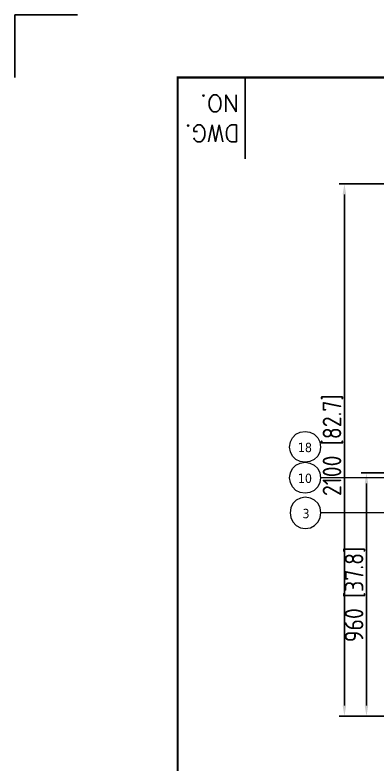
# Model space of a CAD drawing. Header units: millimetres. Extents: x 183355 to 194386, y -190559 to -183233.
# Drawn here: x 183355 to 184781, y -186188 to -183233 of the extents above; entities that cross this region are included whole.
import ezdxf

# ---------------------------------------------------------------- set-up
doc = ezdxf.new("R2010")
doc.units = ezdxf.units.MM
doc.header["$LTSCALE"] = 13
doc.layers.add('1', color=4, linetype='Continuous')
doc.layers.add('2', color=3, linetype='Continuous')
doc.layers.add('2细实线', color=3, linetype='Continuous', lineweight=20)
doc.layers.add('铁心', color=3, linetype='Continuous', lineweight=0)
doc.layers.add('paper', color=254, linetype='Continuous', plot=False)
doc.styles.add('ROMANS', font='romans.shx', dxfattribs={"bigfont": 'whgtxt.shx'})
doc.styles.get("Standard").update_dxf_attribs({"font": 'gbenor.shx', "bigfont": 'gbcbig.shx'})
doc.styles.add('Tahoma$001', font='tahoma.ttf', dxfattribs={"height": 2.159784})
doc.dimstyles.new('英寸 1-10', dxfattribs={"dimscale": 14, "dimtxt": 3.5, "dimasz": 2, "dimexe": 1.5, "dimexo": 0.5, "dimgap": 0.5, "dimtad": 1, "dimtoh": 1, "dimdec": 1, "dimdsep": 46, "dimtxsty": 'Standard', "dimcen": 2.5, "dimclrd": 3, "dimclre": 3, "dimclrt": 3, "dimadec": 0, "dimazin": 2, "dimtfac": 1, "dimtdec": 1, "dimtmove": 0, "dimatfit": 2, "dimfxl": 1, "dimarcsym": 0})

# ---------------------------------------------------------------- blocks, each defined once
blk = doc.blocks.new('*D84')
at = {"layer": '2细实线', "color": 3, "linetype": 'ByBlock', "lineweight": -2}
for p, q in [((185105.2, -185039), (184718.8, -185039)), ((184739.8, -185081), (184739.8, -185957)), ((184845.2, -185999), (184718.8, -185999))]:
    blk.add_line(p, q, dxfattribs=at)
at = {"layer": '2细实线', "color": 3, "linetype": 'ByBlock'}
for points in [[(184732.8, -185081), (184746.8, -185081), (184739.8, -185039)], [(184732.8, -185957), (184746.8, -185957), (184739.8, -185999)]]:
    blk.add_solid(points, dxfattribs=at)
at = {"layer": 'Defpoints', "color": 0, "linetype": 'ByBlock'}
for p in [(185112.2, -185039), (184739.8, -185999), (184852.2, -185999)]:
    blk.add_point(p, dxfattribs=at)
at = {"layer": '2细实线', "color": 3, "linetype": 'ByBlock', "insert": (184694.5, -185519), "char_height": 73.5, "attachment_point": 5, "rotation": 90}
blk.add_mtext('960 [37.8]', dxfattribs=at)
blk = doc.blocks.new('*D98')
at = {"layer": '2细实线', "color": 3, "linetype": 'ByBlock', "lineweight": -2}
for p, q in [((184845.2, -183899), (184631.9, -183899)), ((184652.9, -183941), (184652.9, -185957)), ((184775, -185999), (184631.9, -185999))]:
    blk.add_line(p, q, dxfattribs=at)
at = {"layer": '2细实线', "color": 3, "linetype": 'ByBlock'}
for points in [[(184645.9, -183941), (184659.9, -183941), (184652.9, -183899)], [(184645.9, -185957), (184659.9, -185957), (184652.9, -185999)]]:
    blk.add_solid(points, dxfattribs=at)
at = {"layer": 'Defpoints', "color": 0, "linetype": 'ByBlock'}
for p in [(184852.2, -183899), (184652.9, -185999), (184782, -185999)]:
    blk.add_point(p, dxfattribs=at)
at = {"layer": '2细实线', "color": 3, "linetype": 'ByBlock', "insert": (184607.6, -184930.2), "char_height": 73.5, "attachment_point": 5, "rotation": 90}
blk.add_mtext('2100 [82.7]', dxfattribs=at)

msp = doc.modelspace()

# ---------------------------------------------------------------- linework, layer by layer
at = {"layer": '1', "const_width": 8.634}
msp.add_lwpolyline([(183995.863, -190287.936), (193468.183, -190287.936), (193468.183, -183479.706), (183995.863, -183479.706), (183995.863, -190287.936)], dxfattribs=at)
at = {"layer": '2'}
msp.add_line((184262.272, -183479.706), (184262.272, -183800.383), dxfattribs=at)
at = {"layer": 'paper'}
for q in [(183354.508, -183479.706), (183601.183, -183233.031)]:
    msp.add_line((183354.508, -183233.031), q, dxfattribs=at)
at = {"layer": '铁心'}
for p, q in [((184480.107, -185138.464), (184463.24, -185147.499)), ((184498.78, -185135.452), (184480.107, -185138.464)), ((184518.659, -185138.464), (184498.78, -185135.452)), ((184535.525, -185147.499), (184518.659, -185138.464)), ((184449.386, -185159.848), (184441.555, -185177.016)), ((184463.24, -185147.499), (184449.386, -185159.848)), ((184549.38, -185159.848), (184535.525, -185147.499)), ((184557.211, -185177.016), (184549.38, -185159.848)), ((184441.555, -185177.016), (184438.543, -185196.894)), ((184438.543, -185196.894), (184441.555, -185215.568)), ((184560.223, -185196.894), (184557.211, -185177.016)), ((184557.211, -185215.568), (184560.223, -185196.894)), ((185327.321, -185196.894), (184560.223, -185196.894)), ((184441.555, -185215.568), (184449.386, -185232.434)), ((184549.38, -185232.434), (184557.211, -185215.568)), ((184449.386, -185232.434), (184463.24, -185246.289)), ((184449.386, -185232.434), (184463.24, -185246.289)), ((184463.24, -185246.289), (184480.107, -185255.626)), ((184463.24, -185246.289), (184480.107, -185255.626)), ((184480.107, -185255.626), (184498.78, -185258.637)), ((184498.78, -185258.637), (184518.659, -185255.626)), ((184518.659, -185255.626), (184535.525, -185246.289)), ((184518.659, -185255.626), (184535.525, -185246.289)), ((184535.525, -185246.289), (184549.38, -185232.434)), ((184535.525, -185246.289), (184549.38, -185232.434))]:
    msp.add_line(p, q, dxfattribs=at)
for points in [[(184437.037, -184937.482), (184440.049, -184917.302), (184447.88, -184900.436), (184461.734, -184886.581), (184478.601, -184878.75), (184498.78, -184875.738), (184517.153, -184878.75), (184534.019, -184886.581), (184547.874, -184900.436), (184555.705, -184917.302), (184558.717, -184937.482), (184555.705, -184955.854), (184547.874, -184973.022), (184534.019, -184986.876), (184517.153, -184994.406), (184498.78, -184997.418), (184478.601, -184994.406), (184461.734, -184986.876), (184447.88, -184973.022), (184440.049, -184955.854)], [(184437.037, -185059.161), (184440.049, -185038.982), (184447.88, -185022.115), (184461.734, -185008.261), (184478.601, -185000.43), (184498.78, -184997.418), (184517.153, -185000.43), (184534.019, -185008.261), (184547.874, -185022.115), (184555.705, -185038.982), (184558.717, -185059.161), (184555.705, -185077.534), (184547.874, -185094.702), (184534.019, -185108.556), (184517.153, -185116.086), (184498.78, -185119.098), (184478.601, -185116.086), (184461.734, -185108.556), (184447.88, -185094.702), (184440.049, -185077.534)]]:
    msp.add_lwpolyline(points, close=True, dxfattribs=at)
msp.add_lwpolyline([(185160.902, -185059.161), (184558.717, -185059.161)], dxfattribs=at)

# ---------------------------------------------------------------- texts
at = {"layer": '2', "style": 'ROMANS'}
for s, p in [('NO.', (184237.095, -183548.671)), ('DWG.', (184239.469, -183666.819))]:
    msp.add_text(s, height=66.6023, rotation=180, dxfattribs=at).set_placement(p)
at = {"layer": '铁心', "style": 'Tahoma$001'}
for s, height, p in [('18', 36.7741, (184469.687, -184957.36)), ('10', 36.7741, (184469.687, -185079.04)), ('3', 36.682, (184487.876, -185217.977))]:
    msp.add_text(s, height=height, dxfattribs=at).set_placement(p)

# ---------------------------------------------------------------- dimensions: what is measured, and where the dimension line sits
at = {"layer": '2细实线', "linetype": 'ByBlock'}
dim = msp.add_linear_dim(base=(184652.911, -185998.969), p1=(184852.215, -183898.971), p2=(184782.008, -185998.969), angle=90, dimstyle='英寸 1-10', override={"dimtxt": 5.25, "dimasz": 3}, dxfattribs=at)
dim.commit()
dim.dimension.update_dxf_attribs({"geometry": '*D98', "text_midpoint": (184652.911, -184930.212), "dimtype": 160})
dim = msp.add_linear_dim(base=(184739.8, -185998.969), p1=(185112.215, -185038.969), p2=(184852.215, -185998.969), angle=90, dimstyle='英寸 1-10', override={"dimtxt": 5.25, "dimasz": 3}, dxfattribs=at)
dim.commit()
dim.dimension.update_dxf_attribs({"geometry": '*D84', "text_midpoint": (184694.534, -185518.969)})

doc.saveas('drawing.dxf')
